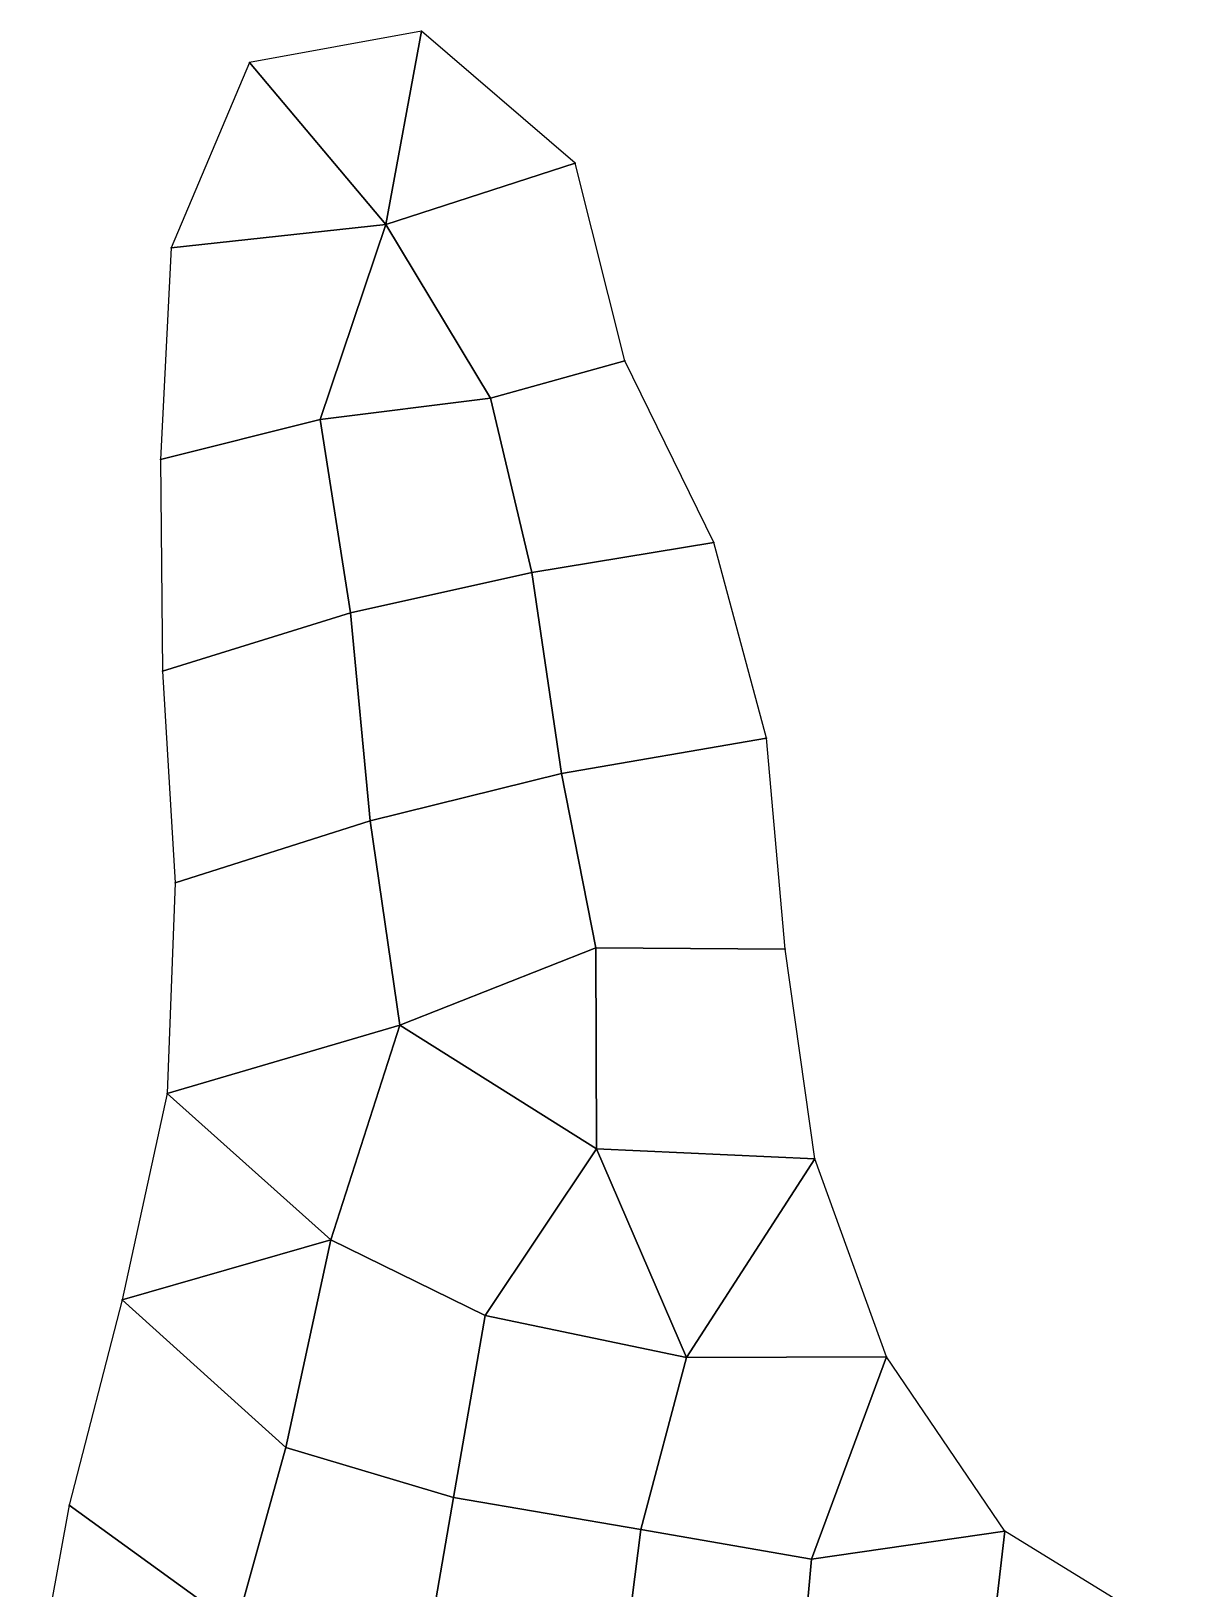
# Model space of a CAD drawing. Extents: x 727294 to 731543, y 8575035 to 8579824.
# Drawn here: x 727865.5 to 727974, y 8577089.7 to 8577236.7 of the extents above; entities that cross this region are included whole.
import ezdxf

# ---------------------------------------------------------------- set-up
doc = ezdxf.new("R2010")
doc.units = 0
for name, color, linetype in [('MESH_BOUND', 25, 'CONTINUOUS'), ('MESH_ELEMS', 250, 'CONTINUOUS'), ('MESH_NODES', 18, 'CONTINUOUS')]:
    doc.layers.add(name, color=color, linetype=linetype)

msp = doc.modelspace()

# ---------------------------------------------------------------- linework, layer by layer
at = {"layer": 'MESH_BOUND', "color": 25}
for points in [[(727902.34, 8577236.65, 38.17), (727886.14, 8577233.69, 38.17)], [(727916.83, 8577224.19, 38.17), (727902.34, 8577236.65, 38.17)], [(727886.14, 8577233.69, 38.17), (727878.74, 8577216.22, 38.17)], [(727921.54, 8577205.55, 38.17), (727916.83, 8577224.19, 38.17)], [(727878.74, 8577216.22, 38.17), (727877.72, 8577196.25, 38.17)], [(727929.91, 8577188.42, 38.17), (727921.54, 8577205.55, 38.17)], [(727877.72, 8577196.25, 38.17), (727877.93, 8577176.27, 38.17)], [(727934.9, 8577169.96, 38.17), (727929.91, 8577188.42, 38.17)], [(727877.93, 8577176.27, 38.17), (727879.1, 8577156.3, 38.17)], [(727936.66, 8577150.04, 38.17), (727934.9, 8577169.96, 38.17)], [(727879.1, 8577156.3, 38.17), (727878.37, 8577136.43, 38.17)], [(727939.45, 8577130.25, 38.17), (727936.66, 8577150.04, 38.17)], [(727878.37, 8577136.43, 38.17), (727874.12, 8577116.94, 38.17)], [(727946.2, 8577111.58, 38.17), (727939.45, 8577130.25, 38.17)], [(727874.12, 8577116.94, 38.17), (727869.12, 8577097.58, 38.17)], [(727957.36, 8577095.13, 38.17), (727946.2, 8577111.58, 38.17)], [(727869.12, 8577097.58, 38.17), (727865.53, 8577077.92, 38.17)], [(727973.97, 8577084.9, 38.17), (727957.36, 8577095.13, 38.17)]]:
    msp.add_polyline3d(points, dxfattribs=at)
at = {"layer": 'MESH_ELEMS', "color": 179}
for points in [[(727898.99, 8577218.41, 38.17), (727902.34, 8577236.65, 38.17), (727886.14, 8577233.69, 38.17), (727898.99, 8577218.41, 38.17)], [(727902.34, 8577236.65, 38.17), (727898.99, 8577218.41, 38.17), (727916.83, 8577224.19, 38.17), (727902.34, 8577236.65, 38.17)], [(727878.74, 8577216.22, 38.17), (727898.99, 8577218.41, 38.17), (727886.14, 8577233.69, 38.17), (727878.74, 8577216.22, 38.17)], [(727916.83, 8577224.19, 38.17), (727898.99, 8577218.41, 38.17), (727908.85, 8577202.03, 38.17), (727921.54, 8577205.55, 38.17)], [(727892.8, 8577200.01, 38.17), (727898.99, 8577218.41, 38.17), (727878.74, 8577216.22, 38.17), (727877.72, 8577196.25, 38.17)], [(727898.99, 8577218.41, 38.17), (727892.8, 8577200.01, 38.17), (727908.85, 8577202.03, 38.17), (727898.99, 8577218.41, 38.17)], [(727921.54, 8577205.55, 38.17), (727908.85, 8577202.03, 38.17), (727912.76, 8577185.58, 38.17), (727929.91, 8577188.42, 38.17)], [(727908.85, 8577202.03, 38.17), (727892.8, 8577200.01, 38.17), (727895.64, 8577181.76, 38.17), (727912.76, 8577185.58, 38.17)], [(727895.64, 8577181.76, 38.17), (727892.8, 8577200.01, 38.17), (727877.72, 8577196.25, 38.17), (727877.93, 8577176.27, 38.17)], [(727915.56, 8577166.6, 38.17), (727934.9, 8577169.96, 38.17), (727929.91, 8577188.42, 38.17), (727912.76, 8577185.58, 38.17)], [(727915.56, 8577166.6, 38.17), (727912.76, 8577185.58, 38.17), (727895.64, 8577181.76, 38.17), (727897.52, 8577162.16, 38.17)], [(727877.93, 8577176.27, 38.17), (727879.1, 8577156.3, 38.17), (727897.52, 8577162.16, 38.17), (727895.64, 8577181.76, 38.17)], [(727936.66, 8577150.04, 38.17), (727934.9, 8577169.96, 38.17), (727915.56, 8577166.6, 38.17), (727918.8, 8577150.15, 38.17)], [(727918.8, 8577150.15, 38.17), (727915.56, 8577166.6, 38.17), (727897.52, 8577162.16, 38.17), (727900.3, 8577142.87, 38.17)], [(727900.3, 8577142.87, 38.17), (727897.52, 8577162.16, 38.17), (727879.1, 8577156.3, 38.17), (727878.37, 8577136.43, 38.17)], [(727918.8, 8577150.15, 38.17), (727900.3, 8577142.87, 38.17), (727918.87, 8577131.2, 38.17), (727918.8, 8577150.15, 38.17)], [(727918.87, 8577131.2, 38.17), (727939.45, 8577130.25, 38.17), (727936.66, 8577150.04, 38.17), (727918.8, 8577150.15, 38.17)], [(727878.37, 8577136.43, 38.17), (727893.79, 8577122.62, 38.17), (727900.3, 8577142.87, 38.17), (727878.37, 8577136.43, 38.17)], [(727908.37, 8577115.47, 38.17), (727918.87, 8577131.2, 38.17), (727900.3, 8577142.87, 38.17), (727893.79, 8577122.62, 38.17)], [(727874.12, 8577116.94, 38.17), (727893.79, 8577122.62, 38.17), (727878.37, 8577136.43, 38.17), (727874.12, 8577116.94, 38.17)], [(727918.87, 8577131.2, 38.17), (727908.37, 8577115.47, 38.17), (727927.34, 8577111.52, 38.17), (727918.87, 8577131.2, 38.17)], [(727918.87, 8577131.2, 38.17), (727927.34, 8577111.52, 38.17), (727939.45, 8577130.25, 38.17), (727918.87, 8577131.2, 38.17)], [(727927.34, 8577111.52, 38.17), (727946.2, 8577111.58, 38.17), (727939.45, 8577130.25, 38.17), (727927.34, 8577111.52, 38.17)], [(727874.12, 8577116.94, 38.17), (727889.56, 8577103.02, 38.17), (727893.79, 8577122.62, 38.17), (727874.12, 8577116.94, 38.17)], [(727889.56, 8577103.02, 38.17), (727905.36, 8577098.3, 38.17), (727908.37, 8577115.47, 38.17), (727893.79, 8577122.62, 38.17)], [(727889.56, 8577103.02, 38.17), (727874.12, 8577116.94, 38.17), (727869.12, 8577097.58, 38.17), (727884.88, 8577086.16, 38.17)], [(727923.05, 8577095.29, 38.17), (727927.34, 8577111.52, 38.17), (727908.37, 8577115.47, 38.17), (727905.36, 8577098.3, 38.17)], [(727939.13, 8577092.47, 38.17), (727946.2, 8577111.58, 38.17), (727927.34, 8577111.52, 38.17), (727923.05, 8577095.29, 38.17)], [(727957.36, 8577095.13, 38.17), (727946.2, 8577111.58, 38.17), (727939.13, 8577092.47, 38.17), (727957.36, 8577095.13, 38.17)], [(727884.88, 8577086.16, 38.17), (727902.03, 8577078.98, 38.17), (727905.36, 8577098.3, 38.17), (727889.56, 8577103.02, 38.17)], [(727865.53, 8577077.92, 38.17), (727884.88, 8577086.16, 38.17), (727869.12, 8577097.58, 38.17), (727865.53, 8577077.92, 38.17)], [(727921.04, 8577079.4, 38.17), (727923.05, 8577095.29, 38.17), (727905.36, 8577098.3, 38.17), (727902.03, 8577078.98, 38.17)], [(727921.04, 8577079.4, 38.17), (727937.47, 8577074, 38.17), (727939.13, 8577092.47, 38.17), (727923.05, 8577095.29, 38.17)], [(727939.13, 8577092.47, 38.17), (727937.47, 8577074, 38.17), (727955.36, 8577077.8, 38.17), (727957.36, 8577095.13, 38.17)], [(727957.36, 8577095.13, 38.17), (727955.36, 8577077.8, 38.17), (727973.97, 8577084.9, 38.17), (727957.36, 8577095.13, 38.17)]]:
    msp.add_3dface(points, dxfattribs=at)
at = {"layer": 'MESH_NODES', "color": 18}
for p in [(727902.34, 8577236.65, 38.17), (727886.14, 8577233.69, 38.17), (727916.83, 8577224.19, 38.17), (727898.99, 8577218.41, 38.17), (727878.74, 8577216.22, 38.17), (727921.54, 8577205.55, 38.17), (727908.85, 8577202.03, 38.17), (727892.8, 8577200.01, 38.17), (727877.72, 8577196.25, 38.17), (727929.91, 8577188.42, 38.17), (727912.76, 8577185.58, 38.17), (727895.64, 8577181.76, 38.17), (727877.93, 8577176.27, 38.17), (727934.9, 8577169.96, 38.17), (727915.56, 8577166.6, 38.17), (727897.52, 8577162.16, 38.17), (727879.1, 8577156.3, 38.17), (727918.8, 8577150.15, 38.17), (727936.66, 8577150.04, 38.17), (727900.3, 8577142.87, 38.17), (727878.37, 8577136.43, 38.17), (727918.87, 8577131.2, 38.17), (727939.45, 8577130.25, 38.17), (727893.79, 8577122.62, 38.17), (727874.12, 8577116.94, 38.17), (727908.37, 8577115.47, 38.17), (727927.34, 8577111.52, 38.17), (727946.2, 8577111.58, 38.17), (727889.56, 8577103.02, 38.17), (727869.12, 8577097.58, 38.17), (727905.36, 8577098.3, 38.17), (727923.05, 8577095.29, 38.17), (727957.36, 8577095.13, 38.17), (727939.13, 8577092.47, 38.17)]:
    msp.add_point(p, dxfattribs=at)

doc.saveas('drawing.dxf')
